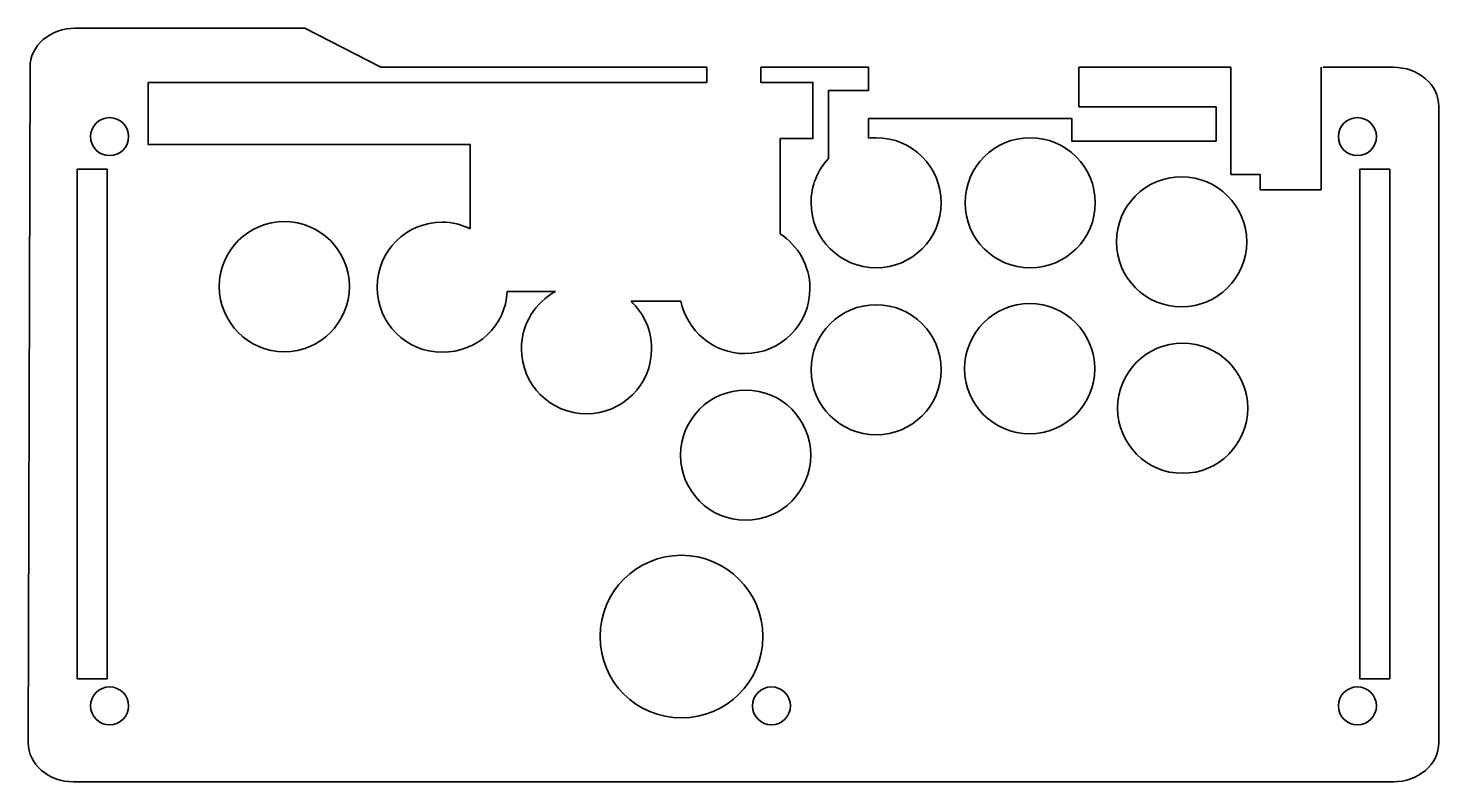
# Model space of a CAD drawing. Header units: millimetres. Extents: x -131 to 129, y -76 to 63.
import ezdxf

# ---------------------------------------------------------------- set-up
doc = ezdxf.new("R2010")
doc.units = ezdxf.units.MM
doc.header["$MEASUREMENT"] = 0
doc.layers.add('Layer 1', color=7, linetype='Continuous')

msp = doc.modelspace()

# ---------------------------------------------------------------- linework, layer by layer
at = {"layer": 'Layer 1', "color": 250, "lineweight": 35}
for centre, major_axis, ratio in [((53.8282, 31.1453), (0, 12), 1), ((81.7284, 23.9454), (0, 12), 1), ((-83.6526, 15.6823), (0, 12), 1), ((25.4284, 0.3455), (0, 12), 1), ((53.7284, 0.5454), (0, 12), 1), ((81.9283, -6.7546), (0, 12), 1), ((1.3784, -15.4049), (0, 12), 1), ((-10.4547, -48.8752), (15.0001, 0), 0.99999333)]:
    msp.add_ellipse(centre, major_axis=major_axis, ratio=ratio, dxfattribs=at)
for points, knots in [([(-5.7574, 56.1415), (-5.7574, 56.1415), (-65.8703, 56.1415), (-65.8703, 56.1415), (-65.8703, 56.1415), (-79.8618, 63.348), (-79.8618, 63.348), (-79.8618, 63.348), (-122.1799, 63.348), (-122.1799, 63.348), (-124.3941, 63.348), (-126.5176, 62.5886), (-128.0832, 61.2372), (-129.6488, 59.8858), (-130.5285, 58.0527), (-130.5285, 56.1414), (-130.5285, 56.1414), (-130.8614, -68.4454), (-130.8614, -68.4454), (-130.8614, -72.4255), (-127.1236, -75.652), (-122.5128, -75.652), (-122.5128, -75.652), (120.79, -75.652), (120.79, -75.652), (123.0042, -75.652), (125.1277, -74.8927), (126.6933, -73.5412), (128.259, -72.1897), (129.1386, -70.3567), (129.1386, -68.4454), (129.1386, -68.4454), (129.1386, 48.9349), (129.1386, 48.9349), (129.1386, 50.8462), (128.2589, 52.6792), (126.6933, 54.0307), (125.1277, 55.3821), (123.0042, 56.1415), (120.79, 56.1415), (120.79, 56.1415), (107.829, 56.1415), (107.829, 56.1415)], [0, 0, 0, 0, 0.07142857, 0.07142857, 0.07142857, 0.14285714, 0.14285714, 0.14285714, 0.21428571, 0.21428571, 0.21428571, 0.28571429, 0.28571429, 0.28571429, 0.35714286, 0.35714286, 0.35714286, 0.42857143, 0.42857143, 0.42857143, 0.5, 0.5, 0.5, 0.57142857, 0.57142857, 0.57142857, 0.64285714, 0.64285714, 0.64285714, 0.71428571, 0.71428571, 0.71428571, 0.78571429, 0.78571429, 0.78571429, 0.85714286, 0.85714286, 0.85714286, 0.92857143, 0.92857143, 0.92857143, 1, 1, 1, 1]), ([(16.6378, 39.314), (16.6378, 39.314), (16.6378, 42.8471), (16.6378, 42.8471), (16.6378, 42.8471), (16.6378, 51.8471), (16.6378, 51.8471), (16.6378, 51.8471), (23.9959, 51.8471), (23.9959, 51.8471), (23.9959, 51.8471), (23.9959, 56.1415), (23.9959, 56.1415)], [0, 0, 0, 0, 0.25, 0.25, 0.25, 0.5, 0.5, 0.5, 0.75, 0.75, 0.75, 1, 1, 1, 1]), ([(107.4396, 56.1415), (107.4396, 56.1415), (107.4396, 33.5465), (107.4396, 33.5465), (107.4396, 33.5465), (96.2436, 33.5465), (96.2436, 33.5465)], [0, 0, 0, 0, 0.5, 0.5, 0.5, 1, 1, 1, 1]), ([(-108.7324, 53.3479), (-108.7324, 53.3479), (-108.7324, 41.8722), (-108.7324, 41.8722), (-108.7324, 41.8722), (-49.4125, 41.8722), (-49.4125, 41.8722), (-49.4125, 41.8722), (-49.4125, 26.3687), (-49.4125, 26.3687)], [0, 0, 0, 0, 0.33333333, 0.33333333, 0.33333333, 0.66666667, 0.66666667, 0.66666667, 1, 1, 1, 1]), ([(4.1986, 53.3469), (4.1986, 53.3469), (13.7783, 53.3469), (13.7783, 53.3469), (13.7783, 53.3469), (13.7783, 43.0005), (13.7783, 43.0005), (13.7783, 43.0005), (7.7212, 43.0005), (7.7212, 43.0005)], [0, 0, 0, 0, 0.33333333, 0.33333333, 0.33333333, 0.66666667, 0.66666667, 0.66666667, 1, 1, 1, 1]), ([(-112.3616, 43.3463), (-112.3616, 45.2805), (-113.9296, 46.8484), (-115.8596, 46.8484), (-117.7938, 46.8484), (-119.3616, 45.2805), (-119.3616, 43.3463), (-119.3616, 41.4163), (-117.7938, 39.8484), (-115.8596, 39.8484), (-113.9296, 39.8484), (-112.3616, 41.4163), (-112.3616, 43.3463)], [0, 0, 0, 0, 0.25, 0.25, 0.25, 0.5, 0.5, 0.5, 0.75, 0.75, 0.75, 1, 1, 1, 1]), ([(117.6389, 43.3463), (117.6389, 45.2805), (116.071, 46.8484), (114.1368, 46.8484), (112.2068, 46.8484), (110.6389, 45.2805), (110.6389, 43.3463), (110.6389, 41.4163), (112.2068, 39.8484), (114.1368, 39.8484), (116.071, 39.8484), (117.6389, 41.4163), (117.6389, 43.3463)], [0, 0, 0, 0, 0.25, 0.25, 0.25, 0.5, 0.5, 0.5, 0.75, 0.75, 0.75, 1, 1, 1, 1]), ([(23.9959, 46.6855), (23.9959, 46.6855), (61.5193, 46.6855), (61.5193, 46.6855), (61.5193, 46.6855), (61.5193, 42.5102), (61.5193, 42.5102), (61.5193, 42.5102), (88.1286, 42.5102), (88.1286, 42.5102)], [0, 0, 0, 0, 0.33333333, 0.33333333, 0.33333333, 0.66666667, 0.66666667, 0.66666667, 1, 1, 1, 1]), ([(7.7212, 25.4189), (7.7212, 25.4189), (7.7212, 32.8636), (7.7212, 32.8636), (7.7212, 32.8636), (7.7212, 43.0005), (7.7212, 43.0005)], [0, 0, 0, 0, 0.5, 0.5, 0.5, 1, 1, 1, 1]), ([(23.9959, 43.0607), (24.4656, 43.1166), (24.9436, 43.1453), (25.4284, 43.1453), (32.0559, 43.1453), (37.4284, 37.7728), (37.4284, 31.1453), (37.4284, 24.5178), (32.0559, 19.1453), (25.4284, 19.1453), (18.8009, 19.1453), (13.4284, 24.5178), (13.4284, 31.1453), (13.4284, 34.3008), (14.6463, 37.1719), (16.6378, 39.314)], [0, 0, 0, 0, 0.2, 0.2, 0.2, 0.4, 0.4, 0.4, 0.6, 0.6, 0.6, 0.8, 0.8, 0.8, 1, 1, 1, 1]), ([(90.7992, 36.3558), (90.7992, 36.3558), (96.2436, 36.3558), (96.2436, 36.3558), (96.2436, 36.3558), (96.2436, 33.5465), (96.2436, 33.5465)], [0, 0, 0, 0, 0.5, 0.5, 0.5, 1, 1, 1, 1]), ([(-49.4125, 26.3687), (-50.9511, 27.0859), (-52.7421, 27.5753), (-54.5516, 27.5753), (-61.1791, 27.5753), (-66.5516, 22.2028), (-66.5516, 15.5753), (-66.5516, 8.9478), (-61.1791, 3.5753), (-54.5516, 3.5753), (-48.1108, 3.5753), (-42.8554, 8.417), (-42.5643, 14.7859)], [0, 0, 0, 0, 0.25, 0.25, 0.25, 0.5, 0.5, 0.5, 0.75, 0.75, 0.75, 1, 1, 1, 1]), ([(7.7212, 25.4189), (11.0345, 23.2832), (13.2283, 19.5606), (13.2283, 15.3255), (13.2283, 8.698), (7.8558, 3.3255), (1.2283, 3.3255), (-4.5608, 3.3255), (-9.4369, 7.5242), (-10.5666, 12.9784)], [0, 0, 0, 0, 0.33333333, 0.33333333, 0.33333333, 0.66666667, 0.66666667, 0.66666667, 1, 1, 1, 1]), ([(-19.7532, 12.9811), (-17.4137, 10.7914), (-15.9516, 7.6755), (-15.9516, 4.2182), (-15.9516, -2.4093), (-21.3241, -7.7818), (-27.9516, -7.7818), (-34.5791, -7.7818), (-39.9516, -2.4093), (-39.9516, 4.2182), (-39.9516, 8.7866), (-37.399, 12.7587), (-33.6421, 14.7859)], [0, 0, 0, 0, 0.25, 0.25, 0.25, 0.5, 0.5, 0.5, 0.75, 0.75, 0.75, 1, 1, 1, 1]), ([(-112.3616, -61.6504), (-112.3616, -59.7203), (-113.9296, -58.1524), (-115.8596, -58.1524), (-117.7938, -58.1524), (-119.3616, -59.7203), (-119.3616, -61.6504), (-119.3616, -63.5845), (-117.7938, -65.1525), (-115.8596, -65.1525), (-113.9296, -65.1525), (-112.3616, -63.5845), (-112.3616, -61.6504)], [0, 0, 0, 0, 0.25, 0.25, 0.25, 0.5, 0.5, 0.5, 0.75, 0.75, 0.75, 1, 1, 1, 1]), ([(9.6395, -61.6504), (9.6395, -59.7203), (8.0716, -58.1524), (6.1374, -58.1524), (4.2074, -58.1524), (2.6395, -59.7203), (2.6395, -61.6504), (2.6395, -63.5845), (4.2074, -65.1524), (6.1374, -65.1524), (8.0716, -65.1524), (9.6395, -63.5845), (9.6395, -61.6504)], [0, 0, 0, 0, 0.25, 0.25, 0.25, 0.5, 0.5, 0.5, 0.75, 0.75, 0.75, 1, 1, 1, 1]), ([(117.6389, -61.6504), (117.6389, -59.7203), (116.071, -58.1524), (114.1368, -58.1524), (112.2068, -58.1524), (110.6389, -59.7203), (110.6389, -61.6504), (110.6389, -63.5845), (112.2068, -65.1525), (114.1368, -65.1525), (116.071, -65.1525), (117.6389, -63.5845), (117.6389, -61.6504)], [0, 0, 0, 0, 0.25, 0.25, 0.25, 0.5, 0.5, 0.5, 0.75, 0.75, 0.75, 1, 1, 1, 1])]:
    msp.add_open_spline(points, degree=3, knots=knots, dxfattribs=at)
for points in [[(-5.7574, 53.347), (-5.7574, 53.347), (-5.7574, 56.1415), (-5.7574, 56.1415)], [(23.9959, 56.1415), (23.9959, 56.1415), (4.1986, 56.1415), (4.1986, 56.1415)], [(4.1986, 56.1415), (4.1986, 56.1415), (4.1986, 53.3469), (4.1986, 53.3469)], [(90.7992, 56.1415), (90.7992, 56.1415), (62.8153, 56.1415), (62.8153, 56.1415)], [(62.8153, 56.1415), (62.8153, 56.1415), (62.8153, 48.8127), (62.8153, 48.8127)], [(90.7992, 56.1415), (90.7992, 56.1415), (90.7992, 36.3558), (90.7992, 36.3558)], [(-108.7324, 53.3479), (-108.7324, 53.3479), (-5.7574, 53.3469), (-5.7574, 53.3469)], [(88.1286, 48.8559), (88.1286, 48.8559), (62.8153, 48.8127), (62.8153, 48.8127)], [(88.1286, 48.8559), (88.1286, 48.8559), (88.1286, 42.5102), (88.1286, 42.5102)], [(23.9959, 43.0607), (23.9959, 43.0607), (23.9959, 46.6855), (23.9959, 46.6855)], [(-121.8609, -55.652), (-121.8609, -55.652), (-121.8606, 37.3473), (-121.8606, 37.3473)], [(-121.8606, 37.3473), (-121.8606, 37.3473), (-116.3273, 37.3473), (-116.3273, 37.3473)], [(-116.3273, 37.3473), (-116.3273, 37.3473), (-116.3273, -56.6532), (-116.3273, -56.6532)], [(114.6053, 37.348), (114.6053, 37.348), (114.6053, -56.6518), (114.6053, -56.6518)], [(114.6053, 37.348), (114.6053, 37.348), (120.1387, 37.348), (120.1387, 37.348)], [(120.1387, 37.348), (120.1387, 37.348), (120.138, -56.6518), (120.138, -56.6518)], [(-33.6421, 14.7859), (-33.6421, 14.7859), (-42.5833, 14.7859), (-42.5833, 14.7859)], [(-19.7324, 12.9784), (-19.7324, 12.9784), (-10.5666, 12.9784), (-10.5666, 12.9784)], [(-121.8609, -56.6532), (-121.8609, -56.6532), (-121.8609, -55.652), (-121.8609, -55.652)], [(-121.8609, -56.6532), (-121.8609, -56.6532), (-116.3273, -56.6532), (-116.3273, -56.6532)], [(114.6053, -56.6518), (114.6053, -56.6518), (120.138, -56.6518), (120.138, -56.6518)]]:
    msp.add_open_spline(points, degree=3, dxfattribs=at)

doc.saveas('drawing.dxf')
